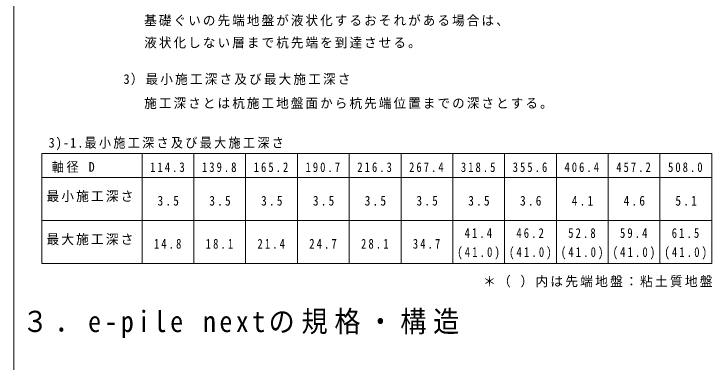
# Model space of a CAD drawing. Units: millimetres, scale not verified. Extents: x -297 to 297, y -210 to 210.
# Drawn here: x -130.6 to -4.9, y -61.4 to 1.3 of the extents above; entities that cross this region are included whole.
import ezdxf

# ---------------------------------------------------------------- set-up
doc = ezdxf.new("R2010")
doc.units = ezdxf.units.MM
doc.header["$LTSCALE"] = 0.5
doc.layers.add('8-8', color=7, linetype='Continuous', lineweight=18)
doc.layers.add('8-E', color=7, linetype='Continuous', lineweight=9)
doc.styles.add('ＭＳ ゴシック', font='')
doc.styles.get('ＭＳ ゴシック').set_extended_font_data('MS Gothic')

msp = doc.modelspace()

# ---------------------------------------------------------------- linework, layer by layer
at = {"layer": '8-8', "color": 3}
msp.add_line((-130.625, -169.9136), (-130.625, 172.6636), dxfattribs=at)
at = {"layer": '8-E'}
for p, q in [((-125.625, -23.8405), (-5, -23.8405)), ((-125.625, -43.6917), (-125.625, -23.8405)), ((-107.5606, -23.8405), (-107.5606, -43.6917)), ((-98.2369, -23.8405), (-98.2369, -43.6917)), ((-88.9132, -23.8405), (-88.9132, -43.6917)), ((-79.5895, -23.8405), (-79.5895, -43.6917)), ((-70.2658, -23.8405), (-70.2658, -43.6917)), ((-60.9421, -23.8405), (-60.9421, -43.6917)), ((-51.6185, -23.8405), (-51.6185, -43.6917)), ((-42.2948, -23.8405), (-42.2948, -43.6917)), ((-32.9711, -23.8405), (-32.9711, -43.6917)), ((-23.6474, -23.8405), (-23.6474, -43.6917)), ((-14.3237, -23.8405), (-14.3237, -43.6917)), ((-5, -43.6917), (-5, -23.8405)), ((-125.625, -28.1729), (-5, -28.1729)), ((-125.625, -35.9323), (-5, -35.9323)), ((-125.625, -43.6917), (-5, -43.6917))]:
    msp.add_line(p, q, dxfattribs=at)

# ---------------------------------------------------------------- texts
at = {"layer": '8-8', "attachment_point": 7, "style": 'ＭＳ ゴシック'}
for s, insert, char_height in [('\\T1.17;\\W0.95;基礎ぐいの先端地盤が液状化するおそれがある場合は、', (-107.1674, -0.9106), 1.741), ('\\T1.17;\\W0.95;液状化しない層まで杭先端を到達させる。', (-107.1674, -4.9106), 1.741), ('\\T1.18;\\W0.95;3）最小施工深さ及び最大施工深さ', (-110.9183, -11.5106), 1.741), ('\\T1.17;\\W0.95;施工深さとは杭施工地盤面から杭先端位置までの深さとする。', (-107.1674, -15.8275), 1.741), ('\\T1.26;\\W0.9;３．e-pile\\~nextの規格・構造', (-129.144, -57.1204), 3.831)]:
    msp.add_mtext(s, dxfattribs=dict(at, insert=insert, char_height=char_height))
at = {"layer": '8-E', "attachment_point": 7, "style": 'ＭＳ ゴシック'}
for s, insert, char_height in [('\\T1.2;\\W0.9;3)-1.最小施工深さ及び最大施工深さ', (-124.3794, -23.2344), 1.76), ('\\T1.23;\\W0.9;軸径\\~D', (-123.8104, -27.3252), 1.76), ('\\T1.39;\\W0.8;114.3', (-106.1026, -27.1942), 1.741), ('\\T1.39;\\W0.8;139.8', (-96.7789, -27.1942), 1.741), ('\\T1.39;\\W0.8;165.2', (-87.4552, -27.1942), 1.741), ('\\T1.39;\\W0.8;190.7', (-78.1316, -27.1942), 1.741), ('\\T1.39;\\W0.8;216.3', (-68.8079, -27.1942), 1.741), ('\\T1.39;\\W0.8;267.4', (-59.4842, -27.1942), 1.741), ('\\T1.39;\\W0.8;318.5', (-50.1605, -27.1942), 1.741), ('\\T1.39;\\W0.8;355.6', (-40.8368, -27.1942), 1.741), ('\\T1.39;\\W0.8;406.4', (-31.5131, -27.1942), 1.741), ('\\T1.39;\\W0.8;457.2', (-22.1894, -27.1942), 1.741), ('\\T1.39;\\W0.8;508.0', (-12.8657, -27.1942), 1.741), ('\\T1.17;\\W0.95;最小施工深さ', (-124.7569, -32.606), 1.76), ('\\T1.39;\\W0.85;3.5', (-104.7788, -33.2526), 1.76), ('\\T1.39;\\W0.85;3.5', (-95.4551, -33.2526), 1.76), ('\\T1.39;\\W0.85;3.5', (-86.1314, -33.2526), 1.76), ('\\T1.39;\\W0.85;3.5', (-76.8077, -33.2526), 1.76), ('\\T1.39;\\W0.85;3.5', (-67.484, -33.2526), 1.76), ('\\T1.39;\\W0.85;3.5', (-58.1603, -33.2526), 1.76), ('\\T1.39;\\W0.85;3.5', (-48.8366, -33.2526), 1.76), ('\\T1.39;\\W0.85;3.6', (-39.5129, -33.2526), 1.76), ('\\T1.39;\\W0.85;4.1', (-30.1892, -33.2526), 1.76), ('\\T1.39;\\W0.85;4.6', (-20.8655, -33.2526), 1.76), ('\\T1.39;\\W0.85;5.1', (-11.5418, -33.2526), 1.76), ('\\T1.39;\\W0.8;41.4', (-49.4954, -39.0722), 1.76), ('\\T1.39;\\W0.8;46.2', (-40.1717, -39.0722), 1.76), ('\\T1.39;\\W0.8;52.8', (-30.848, -39.0722), 1.76), ('\\T1.39;\\W0.8;59.4', (-21.5243, -39.0722), 1.76), ('\\T1.39;\\W0.8;61.5', (-12.2006, -39.0722), 1.76), ('\\T1.17;\\W0.95;最大施工深さ', (-124.7569, -40.3654), 1.76), ('\\T1.39;\\W0.8;14.8', (-105.4375, -41.012), 1.76), ('\\T1.39;\\W0.8;18.1', (-96.1138, -41.012), 1.76), ('\\T1.39;\\W0.8;21.4', (-86.7901, -41.012), 1.76), ('\\T1.39;\\W0.8;24.7', (-77.4664, -41.012), 1.76), ('\\T1.39;\\W0.8;28.1', (-68.1427, -41.012), 1.76), ('\\T1.39;\\W0.8;34.7', (-58.819, -41.012), 1.76), ('\\T1.4;\\W0.8;(41.0)', (-50.8129, -42.9519), 1.76), ('\\T1.4;\\W0.8;(41.0)', (-41.4892, -42.9519), 1.76), ('\\T1.4;\\W0.8;(41.0)', (-32.1655, -42.9519), 1.76), ('\\T1.4;\\W0.8;(41.0)', (-22.8418, -42.9519), 1.76), ('\\T1.4;\\W0.8;(41.0)', (-13.5181, -42.9519), 1.76), ('\\T1.18;\\W0.95;＊（\\~）内は先端地盤：粘土質地盤', (-46.162, -47.9801), 1.76)]:
    msp.add_mtext(s, dxfattribs=dict(at, insert=insert, char_height=char_height))

doc.saveas('drawing.dxf')
